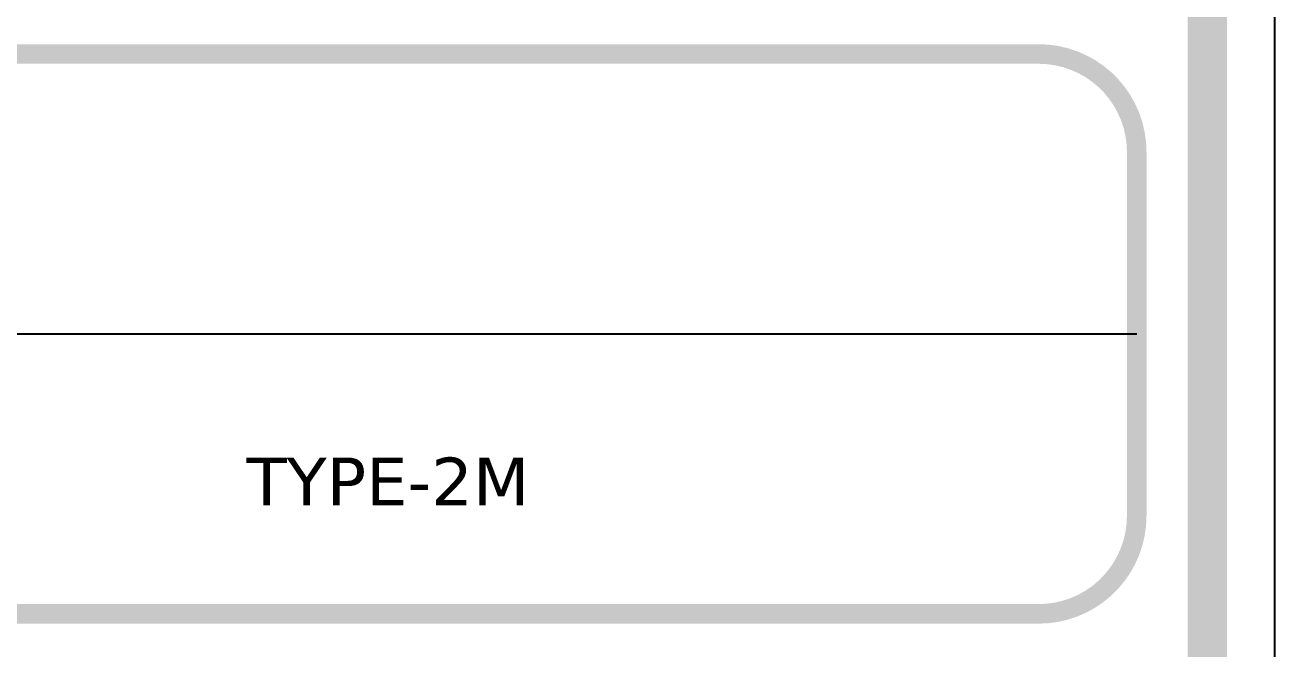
# Model space of a CAD drawing. Header units: centimetres. Extents: x 7997 to 116674, y 1017 to 13844.
# Drawn here: x 52762.1 to 53047.5, y 9214.4 to 9356.9 of the extents above; entities that cross this region are included whole.
import ezdxf
from ezdxf.enums import TextEntityAlignment as Align

# ---------------------------------------------------------------- set-up
doc = ezdxf.new("R2010")
doc.units = ezdxf.units.CM
doc.header["$LTSCALE"] = 200
doc.layers.add('DIM', color=11, linetype='Continuous')
doc.layers.add('HA', color=251, linetype='Continuous', lineweight=0)
doc.styles.add('$0$$0$$0$sheet notes', font='verdana.ttf')

# ---------------------------------------------------------------- blocks, each defined once
blk = doc.blocks.new('08-TITLE SHEET-selattin', base_point=(45714.81, -203081.37))
blk.add_line((50533.29, -205911.26), (51184.66, -205911.26))
at = {"color": 0}
blk.add_lwpolyline([(51244.81, -203081.37), (45714.81, -203081.37), (45714.81, -206921.37), (51244.81, -206921.37)], close=True, dxfattribs=at)
at = {"color": 0, "linetype": 'ByBlock', "const_width": 17.04}
blk.add_lwpolyline([(45744.29, -206891.89), (51215.34, -206891.89), (51215.34, -203110.84), (45744.29, -203110.84)], close=True, dxfattribs=at)
at = {"color": 0, "linetype": 'ByBlock', "const_width": 8.52}
blk.add_lwpolyline([(50575.88, -206033.01), (51142.07, -206033.01, 0.414214), (51184.66, -205990.41), (51184.66, -205832.11, 0.414214), (51142.07, -205789.52), (50575.88, -205789.52, 0.414214), (50533.29, -205832.11), (50533.29, -205990.41, 0.414214)], format="xyb", close=True, dxfattribs=at)
at = {"layer": 'HA', "ltscale": 1.2}
blk.add_lwpolyline([(45714.81, -203081.37), (51244.81, -203081.37), (51244.81, -206921.37), (45714.81, -206921.37)], close=True, dxfattribs=at)
at = {"color": 0, "style": '$0$$0$$0$sheet notes'}
blk.add_text('TYPE-2M', height=20.774, dxfattribs=at).set_placement((50859.02, -205975.25), align=Align.MIDDLE)

msp = doc.modelspace()

# ---------------------------------------------------------------- linework, layer by layer
at = {"linetype": 'Continuous'}
msp.add_lwpolyline([(50144.267, 8756.0841), (53047.517, 8756.0841), (53047.517, 10772.0841), (50144.267, 10772.0841)], close=True, dxfattribs=at)

# ---------------------------------------------------------------- block references
at = {"layer": 'DIM', "color": 0, "linetype": 'Continuous', "xscale": 0.5250000000000014, "yscale": 0.5250000000000014, "zscale": 0.5250000000000014}
msp.add_blockref('08-TITLE SHEET-selattin', (50144.267, 10772.0841), dxfattribs=at)

doc.saveas('drawing.dxf')
